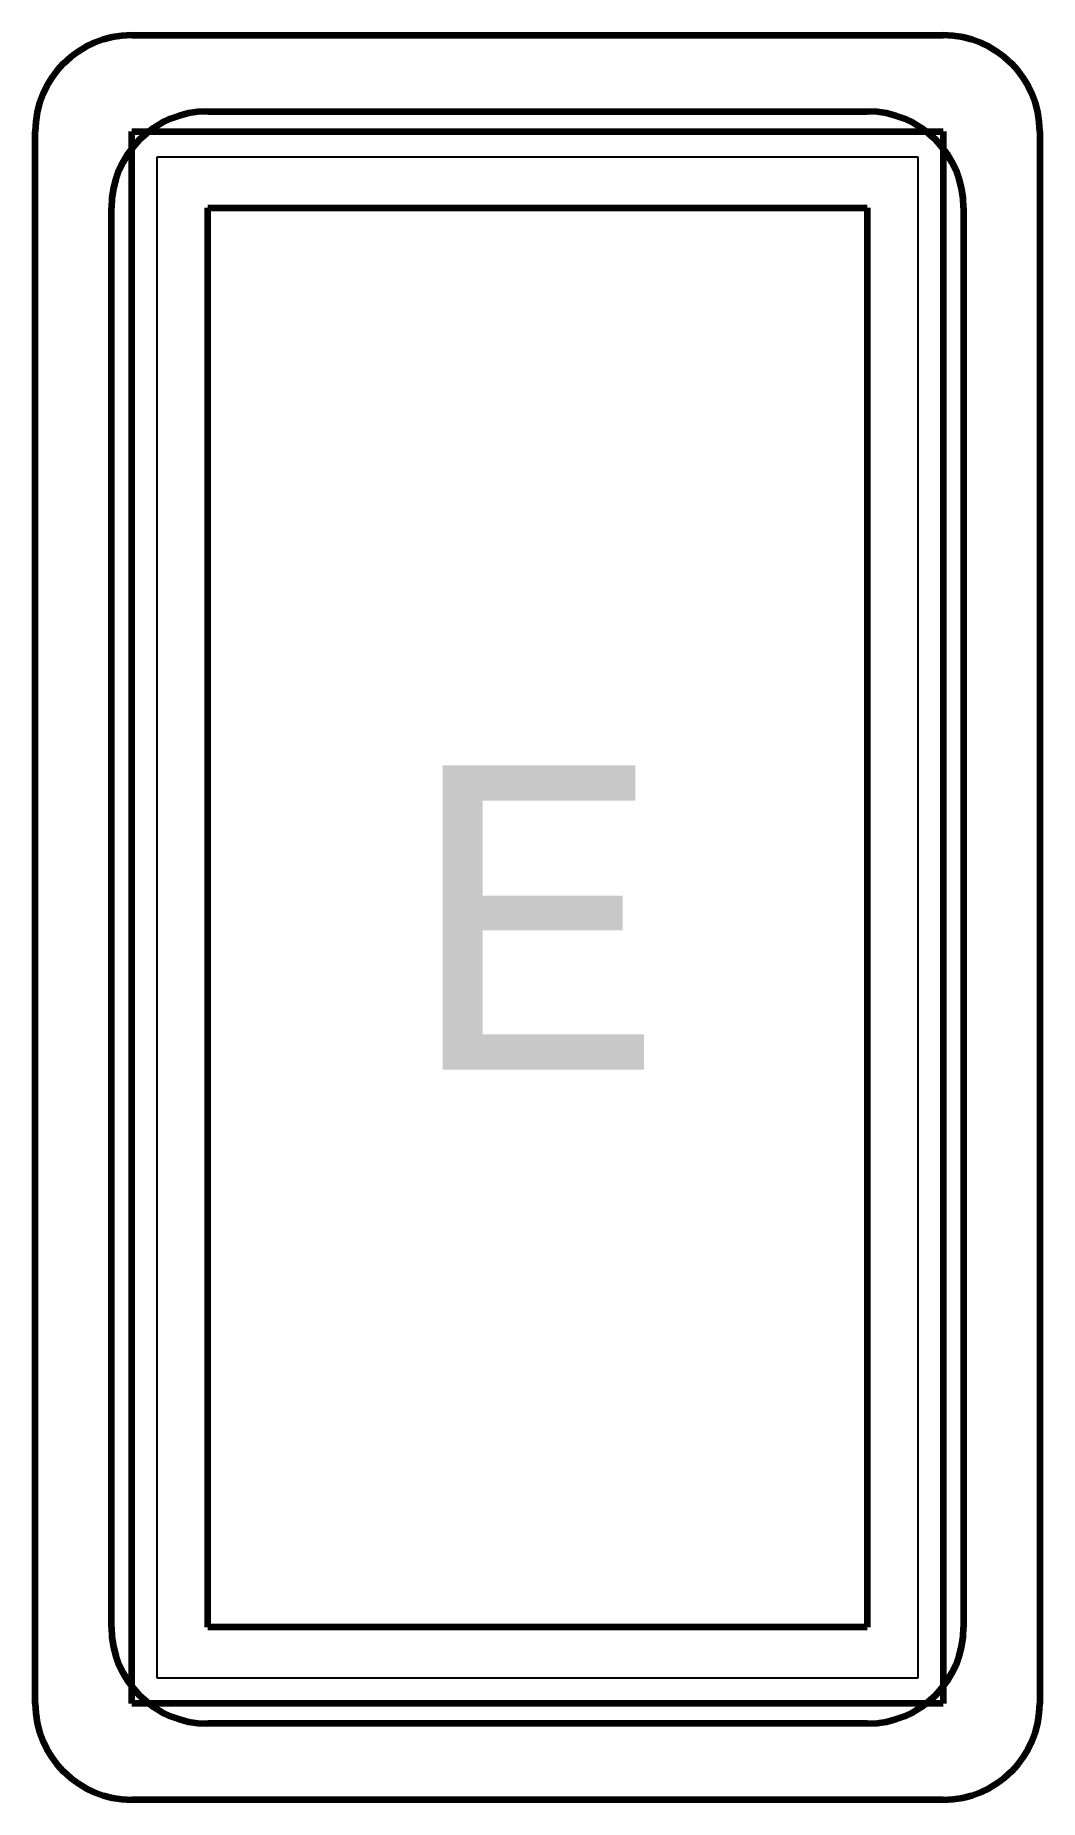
# Model space of a CAD drawing. Header units: millimetres. Extents: x 0.1 to 19.9, y 0.1 to 34.9.
import ezdxf

# ---------------------------------------------------------------- set-up
doc = ezdxf.new("R2010")
doc.units = ezdxf.units.MM
for name, color, linetype, lineweight, true_color in [('gumb', 7, 'CONTINUOUS', 25, 0x000000), ('gumb_pock', 54, 'CONTINUOUS', 200, 0x808000), ('gumb_van', 14, 'CONTINUOUS', 200, 0x800000), ('rupa_pock', 3, 'CONTINUOUS', 200, 0x00ff00), ('rupa_van', 6, 'CONTINUOUS', 200, 0xff00ff), ('slova', 7, 'CONTINUOUS', 25, 0x000000)]:
    doc.layers.add(name, color=color, linetype=linetype, lineweight=lineweight, true_color=true_color)
doc.styles.add('textstyle0', font='')
doc.styles.get('textstyle0').set_extended_font_data('Monospace')

msp = doc.modelspace()

# ---------------------------------------------------------------- linework, layer by layer
at = {"layer": 'gumb'}
for p, q in [((2.5, 2.5), (2.5, 32.5)), ((2.5, 32.5), (17.5, 32.5)), ((17.5, 32.5), (17.5, 17.5)), ((17.5, 17.5), (17.5, 2.5)), ((17.5, 2.5), (2.5, 2.5))]:
    msp.add_line(p, q, dxfattribs=at)
at = {"layer": 'gumb_pock'}
for p, q in [((3.5, 33.4), (16.5, 33.4)), ((1.6, 3.5), (1.6, 31.5)), ((18.4, 31.5), (18.4, 3.5)), ((16.5, 1.6), (3.5, 1.6))]:
    msp.add_line(p, q, dxfattribs=at)
for centre, start, end in [((3.5, 31.5), 90, 180), ((16.5, 31.5), 0, 90), ((3.5, 3.5), 180, 270), ((16.5, 3.5), 270, 360)]:
    msp.add_arc(centre, 1.9, start, end, dxfattribs=at)
at = {"layer": 'gumb_van'}
for p, q in [((2, 34.9), (18, 34.9)), ((0.1, 2), (0.1, 33)), ((19.9, 33), (19.9, 2)), ((18, 0.1), (2, 0.1))]:
    msp.add_line(p, q, dxfattribs=at)
for centre, start, end in [((2, 33), 90, 180), ((18, 33), 0, 90), ((2, 2), 180, 270), ((18, 2), 270, 360)]:
    msp.add_arc(centre, 1.9, start, end, dxfattribs=at)
at = {"layer": 'rupa_pock'}
for p, q in [((2, 2), (2, 33)), ((2, 33), (18, 33)), ((18, 33), (18, 2)), ((18, 2), (2, 2))]:
    msp.add_line(p, q, dxfattribs=at)
at = {"layer": 'rupa_van'}
for p, q in [((3.5, 31.5), (16.5, 31.5)), ((3.5, 3.5), (3.5, 31.5)), ((16.5, 31.5), (16.5, 3.5)), ((16.5, 3.5), (3.5, 3.5))]:
    msp.add_line(p, q, dxfattribs=at)

# ---------------------------------------------------------------- texts
at = {"layer": 'slova', "insert": (10, 17.5), "char_height": 1, "attachment_point": 5, "style": 'textstyle0'}
msp.add_mtext('\\H6;E', dxfattribs=at)

doc.saveas('drawing.dxf')
